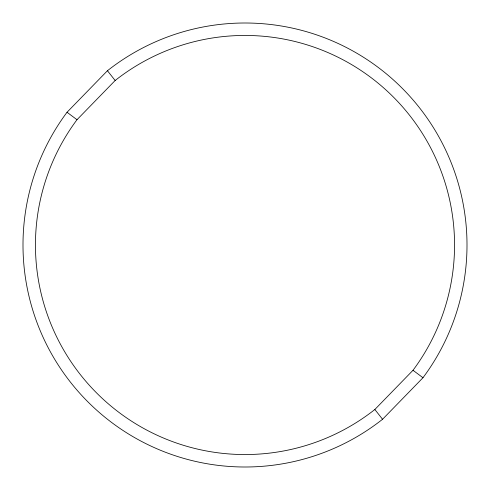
<?xml version="1.0" encoding="UTF-8"?>
<svg xmlns="http://www.w3.org/2000/svg" width="490" height="490" viewBox="0 0 490 490"><rect width="100%" height="100%" fill="white"/><g stroke="black" fill="none" stroke-linecap="round" stroke-linejoin="round"><path stroke-width="0.73" d="M67.02 112.271L107.439 70.732A222.025 222.025 0 0 1 422.98 377.729L382.561 419.269A222.025 222.025 0 0 1 67.02 112.271L76.997 119.713A209.579 209.579 0 0 0 374.85 409.499L382.561 419.269M76.997 119.713L115.15 80.501L107.439 70.732M374.85 409.499L413.003 370.287L422.98 377.729M115.15 80.501A209.579 209.579 0 0 1 413.003 370.287"/></g></svg>
